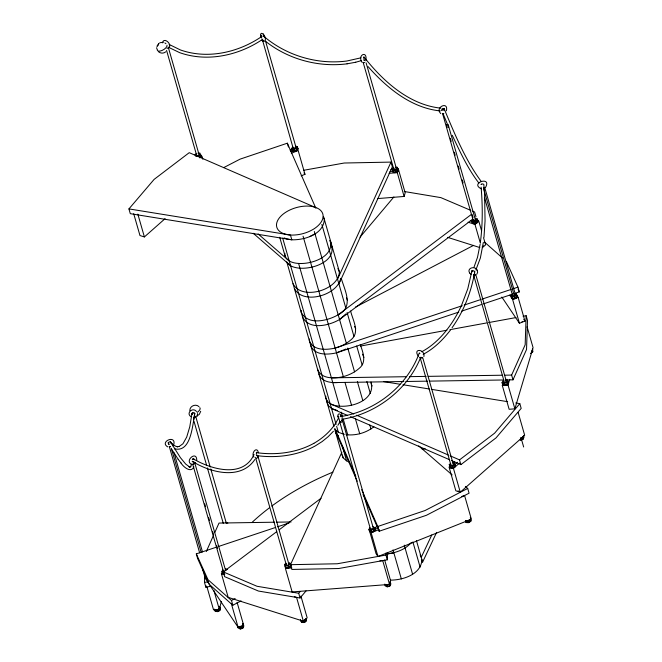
<?xml version="1.0" encoding="UTF-8"?>
<svg xmlns="http://www.w3.org/2000/svg" width="662" height="662" viewBox="0 0 662 662"><rect width="100%" height="100%" fill="white"/><g stroke="black" fill="none" stroke-linecap="round" stroke-linejoin="round"><path stroke-width="0.99" d="M189.829 410.697C189.531 406.071 195.77 403.39 199.014 406.667M341.824 452.295L290.51 564.686L291.876 569.444L338.654 568.526L387.336 559.795L385.971 555.037L386.02 552.985M387.336 559.795L387.502 552.604M210.946 586.259L205.865 587.194L204.5 582.436L204.765 574.417M205.865 587.194L205.923 585.547M284.883 253.306L284.825 255.118L285.918 257.535M301.26 310.42L301.202 312.232C307.822 325.754 327.69 320.905 338.199 314.764L471.311 214.471M302.625 315.178L302.567 316.999C309.187 330.512 329.055 325.663 339.565 319.523L472.676 219.23M309.452 338.977L309.394 340.798C313.109 350.835 326.548 350.057 335.146 348.08L462.233 305.72M310.817 343.735L310.759 345.556C314.475 355.602 327.913 354.815 336.511 352.838L458.708 312.108M325.828 396.099L325.77 397.912L327.227 401.139L330.164 403.737L353.773 413.982M329.933 240.364C336.188 258.916 301.88 268.449 289.22 260.944L258.097 233.926M327.193 400.858L327.136 402.67L328.592 405.897L331.53 408.495L347.583 415.463M330.47 243.244C340.011 262.955 303.858 273.439 290.585 265.702L253.24 233.281M323.668 217.02L339.358 271.759C338.985 290.097 301.442 300.97 293.009 283.675M340.665 278.33C337.802 295.186 302.791 305.405 294.375 288.433M341.294 278.495C345.034 291.081 353.971 307.019 338.199 314.764M350.62 311.024C352.73 320.267 360.509 332.407 350.777 339.987C346.3 343.917 340.847 346.483 335.146 348.08M360.227 344.538C363.033 352.3 367.029 362.428 358.961 368.544C354.493 372.474 349.04 375.04 343.338 376.637C334.74 378.614 321.302 379.4 317.578 369.355M370.977 382.024C376.885 402.099 344.207 411.061 330.164 403.737M421.934 559.721C421.214 574.376 402.868 580.21 390.381 580.119M523.096 316.262L526.141 315.708L525.173 344.761L511.627 375.081L512.992 379.839L505.785 379.947L507.762 380.84L508.209 382.429L507.324 384.241L504.469 385.152L502.516 384.25L502.061 382.661L502.954 380.84M196.755 460.338C196.887 449.895 183.804 461.058 191.906 464.592M162.562 42.864C163.423 36.824 171.681 43.361 169.348 47.259M168.206 442.439L169.05 444.409M483.972 237.393L485.056 220.918L484.584 193.933L483.814 184.35L482.416 183.854L481.158 184.59M480.422 241.961C482.813 223.797 482.631 205.361 481.117 187.123M483.334 242.408L480.364 257.998L475.895 269.889M169.273 446.387L199.634 552.811M194.711 415.074C192.261 425.021 191.235 453.056 174.404 448.778M480.116 244.394L477.492 257.336L474.066 267.026M423.912 356.57C425.318 348.99 412.418 347.964 418.343 356.181M365.772 60.838C368.006 49.584 356.586 55.128 362.263 62.542M191.45 464.087L191.136 465.709L189.688 467.099L190.896 466.404L190.408 466.933L188.835 466.71L189.555 466.909L185.724 464.103L180.428 457.665L170.432 441.877M452.063 327.731C463.855 311.223 471.327 291.826 474.737 271.875L473.289 270.659L471.932 270.915L467.777 288.839L461.373 305.778M363.968 57.917L363.819 57.098M195.811 416.861L195.331 417.474L194.115 417.325M200.71 411.284L199.345 414.346L197.077 415.86M223.384 570.594L223.326 570.826A1.498 0.844 -16 0 0 224.757 571.43M446.395 110.794C448.786 100.55 434.338 107.509 440.784 113.599M207.007 587.02L213.545 609.834L219.296 609.305L221.398 601.427M265.065 40.754L263.443 41.574L262.202 40.283A1.498 1.233 -23.4 0 0 263.203 41.077M377.472 198.6L404.11 196.457L397.283 172.658L397.821 170.854M404.11 196.457L405.177 192.857L398.35 169.058M384.647 559.986L390.621 580.814L389.546 584.414L292.323 591.927M527.093 326.821L533.067 347.649L514.87 408.826L509.136 409.282L502.309 385.483L502.706 384.167M506.364 381.262L506.951 379.276M514.87 408.826L508.044 385.027L509.74 379.318M441.885 110.306L442.986 108.7L444.119 108.634C454.38 133.476 465.568 160.419 481.075 181.247M263.335 35.26L263.426 34.424L263.683 35.409M340.632 415.993L340.731 415.148L340.988 416.133M173.916 444.086C175.72 434.438 159.203 441.918 167.718 446.883M256.624 452.254L256.31 454.38M419.311 353.094L419.245 353.127C406.989 386.567 375.205 411.325 340.194 416.646M420.428 358.001C407.221 390.067 376.19 413.618 342.171 419.294M223.764 573.681L222.407 573.11L221.952 571.521L222.755 569.709M243.02 627.94L242.565 626.351L239.735 627.311L237.708 626.459L238.163 628.048L240.19 628.9L243.02 627.94L243.815 626.128L243.359 624.539M394.66 169.77L395.065 168.86M206.296 551.545L213.677 535.004M214.91 532.248L219.014 523.063L274.622 522.202M512.992 379.839L526.53 349.519L527.506 320.466L526.141 315.708M475.407 218.203L477.418 219.064L477.873 220.653L477.054 222.465L474.224 223.417L472.213 222.556L471.758 220.967L472.577 219.155M477.054 222.465L476.599 220.885L477.418 219.064M257.046 455.1L256.508 455.58C276.418 458.311 297.42 455.696 315.195 445.973L322.088 441.604L328.137 436.721L333.416 431.268M337.546 279.174L390.994 162.099L344.223 163.018L303.651 170.291M338.911 283.94L392.359 166.865L390.994 162.099M295.376 145.905L297.37 146.782L297.826 148.371L296.99 150.183L294.16 151.126L292.157 150.249L291.702 148.66L292.538 146.848M296.99 150.183L296.535 148.594L297.37 146.782M372.673 526.629L374.659 527.515L375.114 529.103L374.262 530.916L371.423 531.851L369.437 530.965L368.982 529.377L369.835 527.564M374.262 530.916L373.807 529.335L374.659 527.515M389.562 584.265L390.415 582.452L390.87 584.041L390.017 585.853L387.171 586.789L385.185 585.903L384.73 584.314L386.716 585.2L389.562 584.265L390.017 585.853M431.773 535.004L421.247 557.346L420.155 554.922M421.52 559.688L422.613 562.104L436.622 532.364M303.535 622.545L303.974 621.635M507.324 384.241L506.869 382.661L507.762 380.84M520.224 440.089L523.071 439.179L523.965 437.367L523.51 435.778A2.996 1.68 -16 0 1 520.539 438.459M461.397 305.728C452.858 324.198 439.328 342.453 421.669 351.779M254.059 454.446C243.244 478.345 211.873 469.846 192.99 458.708M443.846 109.859L444.119 108.634M193.883 466.76C191.161 473.653 183.084 466.685 180.991 462.978M335.361 423.763L338.737 417.763M339.838 421.86L337.885 425.318M196.937 416.497L197.648 413.518M335.469 423.572C329.941 431.856 322.303 438.542 313.672 443.457L313.829 443.358C296.402 452.907 275.806 455.365 256.293 452.626M254.862 459.494C240.736 480.662 210.02 472.519 192.195 461.248M476.822 274.225L477.666 272.173L477.021 270.022M450.425 330.09C442.969 339.772 434.073 348.659 423.15 354.344M172.79 445.816L173.477 444.996M485.461 187.545C492.354 175.562 469.126 183.076 481.39 188.877M360.054 237.112L393.882 196.962M276.699 531.669L223.284 571.91L224.65 576.668L258.387 591.034L300.068 598.001L298.703 593.243L300.027 591.671M300.068 598.001L306.034 590.918M323.255 216.979L324.347 219.395C323.519 234.414 304.578 240.124 291.818 239.81L130.298 213.677L128.933 208.911L154.122 179.385L189.233 152.674L314.367 207.016M345.837 313.97L339.565 319.523M515.756 402.976L519.819 403.638L494.63 433.163L459.519 459.883L450.077 455.779M411.35 542.443C405.376 549.733 395.768 552.811 386.724 554.053M422.604 357.703L421.264 358.15L420.039 357.339A1.498 0.844 -16 0 0 421.437 357.331M170.448 446.66L169.282 446.949M473.578 219.585L473.131 220.272A1.498 0.844 -16 0 0 474 220.918A1.498 0.844 -16 0 0 475.589 220.446L476.044 219.759A1.498 0.844 -16 0 0 475.639 219.221M200.594 157.473L201.984 156.249L202.837 159.219M133.707 213.718L139.963 235.531L144.39 236.938L165.095 218.65M468.051 222.184L474.977 224.377L478.767 221.034L481.613 230.947M482.433 247.621L485.594 244.832L483.599 237.89M300.912 596.032L307.168 617.845L303.378 621.196L228.2 597.372L221.373 573.573L222.639 572.456M453.189 463.326L454.72 461.968M454.397 464.914L457.475 462.2M451.236 467.703L453.453 468.406L459.469 463.086M450.499 467.471L449.026 467.008L455.845 490.807L460.272 492.205L524.693 435.315L518.156 412.509M395.297 167.296L397.159 167.263L398.317 170.391L396.224 171.988L393.418 172.046L392.26 168.918L393.658 167.85M392.26 168.918L392.963 170.465L395.768 170.407L397.862 168.802M346.044 434.669C355.817 435.853 366.169 432.89 373.881 426.775M451.443 460.537L460.884 464.641L495.995 437.921L521.184 408.396L519.819 403.638M279.157 529.807L321.07 498.238M452.32 462.895L454.173 462.87L455.291 466.015L453.156 467.604L450.367 467.637L449.258 464.492L450.673 463.433M449.258 464.492L449.912 466.048L452.7 466.015L454.835 464.434M466.122 522.566L465.667 520.986L468.456 520.953L470.583 519.364L471.038 520.953L468.911 522.541L466.122 522.566L465.46 521.011M514.275 293.564L516.137 293.547L517.237 296.7L515.102 298.281L512.314 298.305L511.213 295.153L512.636 294.102M511.213 295.153L511.858 296.717L514.647 296.692L516.782 295.111M531.561 352.689L532.993 351.63L532.538 350.049M215.398 611.514L214.943 609.925L217.732 609.901L219.858 608.32L220.314 609.901L218.187 611.489L215.398 611.514L214.745 609.959M165.748 51.818C163.688 53.647 160.378 53.498 158.383 51.636M289.551 564.148A2.996 1.68 -16 0 1 290.138 564.33L289.65 562.758L290.742 565.911L288.599 567.491L285.818 567.508L284.726 564.355L286.149 563.304M284.726 564.355L285.363 565.919L288.144 565.902L290.287 564.322M301.566 622.446L301.119 620.857L303.899 620.84L306.043 619.26L306.498 620.848L304.355 622.429L301.566 622.446L300.929 620.882M196.415 153.567L194.976 154.618L195.596 156.191M198.062 153.038L199.907 153.038L200.528 154.61L198.368 156.182L196.523 156.182M199.543 157.242L200.983 156.199L200.528 154.61M262.16 36.236C238.767 52.43 207.76 59.613 180.387 49.94L169.124 44.428M262.855 39.166C238.982 55.451 207.471 62.476 179.7 52.67L168.148 47.118M341.89 420.378L342.32 420.072L373.244 527.895A1.498 0.844 -16 0 1 372.665 528.988A1.498 0.844 -16 0 1 371.051 529.327L370.397 528.913L339.482 420.999M355.403 307.168L473.628 245.345M216.838 547.027L196.308 553.871L207.976 579.672L231.477 600.467L235.142 598.547M196.308 553.871L197.673 558.637L209.341 584.438L232.842 605.225L241.084 600.914M179.03 446.577L182.96 443.755L186.701 437.094L189.779 426.767L191.955 413.535L192.808 412.889L194.256 413.154M223.739 167.602L240.066 159.145L287.349 143.191L315.873 208.29M309.667 236.607L314.996 233.852M345.978 349.006L336.511 352.838M363.024 494.44L379.144 531.238L426.427 515.284L469.077 493.198L467.711 488.44L425.062 510.526L377.779 526.48L361.659 489.681M168.065 48.111L166.948 48.309M364.754 62.576L363.355 62.609M443.863 113.715L442.522 113.442L473.181 220.372M194.727 413.626L194.62 413.684A86.755 24.833 85.7 0 1 193.61 419.716M159.774 42.732L163.224 42.302M290.064 150.1L291.983 149.331M290.709 151.672L292.612 150.911M291.338 153.253L298.165 150.522L304.983 174.321L301.177 175.844M509.74 295.194L512.611 299.481L515.367 298.38M516.277 298.016L518.114 297.279L524.933 321.078L519.438 323.279L501.854 297.048M202.39 568.327L205.228 578.24L205.692 578.058M374.138 527.879L377.952 526.356M374.766 529.459L378.573 527.937M379.243 529.501L371.159 532.736L377.977 556.535L471.361 519.182L464.534 495.383L461.786 496.483M205.228 578.24L238.121 627.311L243.624 625.118L237.087 602.312M471.758 220.967L473.769 221.828L476.599 220.885M464.186 305.066L479.826 299.853M481.779 299.207L511.105 289.426M513.067 288.773L517.949 287.151L519.314 291.909L514.432 293.539M461.637 311.132L481.191 304.611M483.144 303.966L512.471 294.185M218.799 546.382L275.491 527.482M277.452 526.828L289.178 522.922M291.702 148.66L293.705 149.538L296.535 148.594M368.982 529.377L370.968 530.262L373.807 529.335M502.061 382.661L504.014 383.563L506.869 382.661M520.721 438.203L522.616 437.59L523.071 439.179M360.964 57.826L346.78 61.02C317.28 64.826 286.389 55.616 263.774 36.294M355.593 62.261L361.195 60.681M193.958 461.819L192.874 461.778M265.172 41.003C287.887 59.191 318.174 67.507 347.02 63.833L347.136 63.809M347.02 63.833L355.734 62.236M360.525 346.052L446.891 330.23M449.937 329.668L486.512 322.965M488.548 322.593L515.979 317.57M204.5 582.436L208.563 581.691M387.75 553.846L393.832 552.753M385.971 555.037L337.289 563.767L290.51 564.686M256.442 458.303L257.485 457.798L257.915 456.499M179.361 446.461L176.994 446.701L177.714 446.759L175.587 446.229L173.08 444.583M262.574 40.324L293.117 148.106M503.525 381.751A1.498 0.844 -16 0 0 504.461 382.661L505.578 382.396A1.498 0.844 -16 0 0 506.207 381.105M390.861 169.654L392.905 169.497M389.968 171.491L393.046 171.243M389.074 173.32L397.283 172.658M502.309 385.483L508.044 385.027M291.876 567.913L285.405 568.426L292.232 592.225M379.856 560.846L382.719 560.615L389.546 584.414M318.943 374.113C321.467 382.131 331.488 383.058 338.613 382.487M331.405 377.845L406.584 376.695M409.67 376.645L426.154 376.388M428.206 376.355L502.359 375.222M504.419 375.188L511.627 375.081M332.771 382.603L403.828 381.511M405.889 381.486L427.511 381.147M429.572 381.122L503.724 379.98M276.683 522.177L291.106 521.954M440.925 108.163C409.397 104.96 383.182 81.409 364.017 56.965M440.346 110.935C411.16 107.997 386.823 87.897 368.097 66.639M198.195 153.708L198.832 153.824A1.498 0.844 -16 0 1 199.072 154.726A1.498 0.844 -16 0 1 197.681 155.487L196.672 155.405A1.498 0.844 -16 0 1 196.366 154.618M128.933 208.911L290.461 235.051C298.562 235.391 306.68 233.256 313.631 229.093A23.948 13.463 -16 0 0 315.898 207.52A23.948 13.463 -16 0 0 280.398 216.648A23.948 13.463 -16 0 0 290.461 235.051L291.818 239.81L286.613 238.941L284.081 237.865M383.687 381.61L399.947 384.241M402.993 384.73L429.406 389.008M431.434 389.339L507.63 401.668M404.267 191.508L440.859 197.624L470.856 210.4M337.479 410.581L331.53 408.495M344.306 434.38L338.356 432.294L335.419 429.696M298.703 593.243L257.022 586.275L223.284 571.91M193.031 464.443L195.464 463.061M470.26 220.612L472.205 221.224M447.628 237.352L479.842 247.563M221.373 573.573L224.79 574.657M294.333 596.694L296.551 597.397L303.378 621.196M339.978 413.982C337.157 413.146 337.678 416.977 338.572 418.458M225.585 568.749L227.612 569.601M221.952 571.521L223.979 572.373M241.175 627.89L242.193 628.312M472.726 211.195L474.604 211.997L475.97 216.755M342.146 455.026L343.603 458.253L346.54 460.851L349.073 461.935M474.588 220.016L475.589 220.446L448.1 124.423M356.603 415.215L448.191 454.959M350.413 416.696L449.556 459.718M225.841 522.244L227.836 523.121M419.451 353.127L419.923 353.409M504.469 382.611L473.553 274.788L475.217 275.185L475.664 274.275L506.322 381.204M295.6 146.931L295.955 147.254A1.498 0.844 -16 0 1 295.393 148.263A1.498 0.844 -16 0 1 293.771 148.602L293.117 148.197A1.498 0.844 -16 0 1 293.539 147.287M338.621 416.646L338.05 416.133L339.449 420.18M164.896 42.964L165.947 43.684M363.976 60.126L364.423 60.623L363.926 58.877M196.515 411.507C192.783 406.675 185.509 413.353 191.086 416.754M477.12 270.162C475.184 265.454 466.495 268.011 469.606 272.976M469.507 272.835L470.996 274.416M418.698 445.882L452.146 474.927M465.378 486.413L467.711 488.44M484.303 241.895L502.499 257.99M286.282 258.346L289.22 260.944M287.647 263.104L290.585 265.702M338.249 435.753L336.784 434.454L335.32 431.227L357.232 481.233M193.734 459.056L194.305 459.734M194.537 413.353L194.843 413.833M192.278 414.247L191.955 413.535A1.498 1.109 24.9 0 0 192.369 414.412M261.01 35.707L260.679 35.202L261.755 38.057M171.897 449.663L178.376 459.569M178.177 459.312L181.198 463.251M478.891 183.076C467.72 168.595 460.032 151.797 452.278 135.329M339.689 421.454C340.516 423.291 343.28 421.843 342.32 420.072A1.498 1.233 -22.7 0 1 342.304 420.726M265.346 39.836C266.025 34.515 258.503 29.401 261.275 37.742M516.617 295.045L518.114 297.279M523.799 319.374L524.933 321.078M295.666 150.605L296.146 151.325M304.015 172.873L304.983 174.321M377.977 556.535L376.041 553.647L369.222 529.848M242.491 623.422L243.624 625.118M254.043 457.268C250.559 453.371 257.005 445.468 258.412 452.758M472.089 271.594L471.89 271.122M263.36 33.928L263.666 34.581M340.657 414.652L340.955 415.306M397.159 167.263L398.317 170.391M506.289 261.349L517.949 287.151M518.065 289.145L519.314 291.909M330.081 240.778L331.174 243.194M331.439 245.536L332.539 247.96M337.901 268.532L339.358 271.759M346.458 297.892L347.55 300.316M354.642 326.457L355.742 328.873M362.47 354.203L363.926 357.43M371.026 383.571L372.118 385.987M194.661 413.477L194.827 413.998M334.782 428.355L355.866 476.474M294.54 147.725L294.871 148.503M171.044 442.58L171.301 443.432M448.662 127.17L442.969 113.492M454.173 462.87L455.291 466.015M470.384 519.397L471.038 520.953M371.821 528.45L372.152 529.228M219.66 608.345L220.314 609.901M517.237 296.7L516.137 293.547M305.861 619.284L306.498 620.848M200.983 156.199L200.363 154.627A2.996 1.68 -16 0 1 199.535 157.457M263.881 36.079L264.113 36.807M341.865 417.846L342.097 418.583M515.458 294.681L484.791 187.743L483.426 188.025A1.498 0.844 -16 0 0 484.327 187.47M483.707 189.018L514.341 295.856M514.647 296.692L515.102 298.281M484.501 197.574L512.876 296.518M511.858 296.717L512.314 298.305M512.611 299.481L519.438 323.279M446.37 124.547L447.222 127.509M450.342 138.391L451.194 141.362M454.314 152.243L455.166 155.214M458.286 166.096L459.138 169.058M462.258 179.94L463.11 182.911M472.188 214.562L473.04 217.533M474.977 224.377L480.372 243.219M473.769 221.828L474.224 223.417M521.424 439.212L523.659 446.999M504.014 383.563L504.469 385.152M366.127 62.898L396.761 169.737M395.768 170.407L396.224 171.988A2.996 1.68 -16 0 1 392.748 170.482M363.322 62.956L393.675 168.81M392.963 170.465L393.418 172.046M459.519 459.883L460.884 464.641M422.737 357.737L452.808 462.597M453.453 468.406L460.272 492.205M452.7 466.015L453.156 467.604M468.456 520.953L468.911 522.541M451.244 466.164L420.039 357.339A1.498 1.026 -66.1 0 0 420.353 357.828M449.912 466.048L450.367 467.637M416.415 540.482L422.613 562.104M321.848 224.443L345.738 307.739M347.103 312.497L353.922 336.296M356.71 346.011L362.114 364.853M366.889 381.511L370.306 393.41M412.889 541.938L420.122 567.144M265.603 41.317L295.955 147.163M293.705 149.538L294.16 151.126M314.309 231.468L346.383 343.321M347.749 348.088L354.575 371.887M357.364 381.602L362.768 400.444M369.818 425.037L370.952 429.001M404.259 545.14L412.583 574.177M287.349 143.191L288.442 146.997M303.072 236.226L343.338 376.637M344.985 382.388L351.522 405.194M355.444 418.88L359.714 433.759M393.013 549.899L401.338 578.927M377.779 526.48L379.144 531.238M298.645 263.608L339.589 406.402M341.244 412.153L342.659 417.11M343.23 419.096L347.782 434.959M370.968 530.262L371.423 531.851M386.716 585.2L387.171 586.789M282.682 238.138L336.081 424.359M336.652 426.345L338.356 432.294M342.279 445.981L346.54 460.851M279.703 237.269L285.372 257.022M286.754 261.862L333.962 426.469M334.773 429.324L342.966 457.889M168.462 47.896L198.807 153.741M166.584 50.453L196.937 156.306M288.913 564.256L257.99 456.424A1.498 1.109 25.6 0 1 257.824 457.268M288.144 565.902L288.599 567.491M303.899 620.84L304.355 622.429M255.499 457.434L286.133 564.272M285.363 565.919L285.818 567.508M137.845 214.124L144.39 236.938M195.753 416.563L210.202 466.975M210.773 468.953L226.363 523.319M194.049 421.454L206.519 464.947M207.371 467.91L223.243 523.261M225.452 569.949L194.818 463.11A1.498 0.712 52.6 0 1 194.851 463.648M204.707 503.807L205.559 506.778M208.679 517.659L209.531 520.622M212.651 531.503L213.503 534.474M216.623 545.356L217.467 548.326M239.735 627.311L240.19 628.9M192.634 464.021L223.582 571.935M231.477 600.467L232.842 605.225M231.303 603.512L238.121 627.311M213.892 590.463L219.296 609.305M174.106 452.949L202.498 551.959M171.317 448.282L201.099 552.149M217.732 609.901L218.187 611.489M156.712 47.631L156.82 48.897M252.388 522.095A191.583 107.683 -16 0 1 269.252 507.953M271.751 506.082A191.583 107.683 -16 0 1 332.92 472.13M422.116 449.035A191.583 107.683 -16 0 1 425.12 448.704M199.8 407.66A5.486 2.449 -30.1 0 1 197.135 412.409M194.777 416.812A1.498 0.844 -16 0 1 194.421 416.961M192.179 412.972A1.498 1.109 24.9 0 1 192.41 412.782M193.809 412.765A1.498 1.109 24.9 0 1 194.446 413.196M167.039 45.248A5.486 2.449 -30.1 0 1 160.179 51.04L159.087 51.139A5.486 2.449 -30.1 0 1 157.324 49.344M200.478 154.999A2.996 1.68 -16 0 1 199.651 157.854M297.685 148.371A2.996 1.68 -16 0 1 295.418 151.341A2.996 1.68 -16 0 1 292.331 149.72M297.13 147.692A2.996 1.68 -16 0 1 295.682 150.837A2.996 1.68 -16 0 1 292.215 149.322M263.203 40.713A1.498 0.844 -16 0 1 262.375 39.596M394.047 168.429A1.498 0.844 -16 0 0 393.658 168.893L393.791 169.522A1.498 0.844 -16 0 0 395.222 169.687A1.498 0.844 -16 0 0 396.464 168.835L396.339 168.198A1.498 0.844 -16 0 0 396.108 168.065M397.763 169.224A2.996 1.68 -16 0 1 396.364 172.368A2.996 1.68 -16 0 1 392.864 170.879M397.647 168.827A2.996 1.68 -16 0 1 396.248 171.971M363.777 57.387A1.498 0.53 88.8 0 1 363.951 58.008M476.044 222.035A1.498 0.844 -16 0 1 475.738 222.225M477.757 220.669A2.996 1.68 -16 0 1 475.887 223.541A2.996 1.68 -16 0 1 472.279 222.506M477.641 220.272A2.996 1.68 -16 0 1 475.39 223.251A2.996 1.68 -16 0 1 472.287 221.638M443.937 108.659A1.498 1.018 -66.7 0 1 443.83 110.372M441.951 110.537A1.498 1.018 -66.7 0 1 442.406 108.791M514.771 294.251A1.498 0.844 -16 0 1 515.235 295.36L514.324 295.914A1.498 0.844 -16 0 1 512.81 295.864A1.498 0.844 -16 0 1 512.76 294.913M516.741 295.533A2.996 1.68 -16 0 1 516.765 297.867A2.996 1.68 -16 0 1 512.843 298.835A2.996 1.68 -16 0 1 512.131 296.675M516.625 295.136A2.996 1.68 -16 0 1 516.65 297.47A2.996 1.68 -16 0 1 512.727 298.438A2.996 1.68 -16 0 1 512.024 296.278M532.587 349.18A2.996 1.68 -16 0 1 532.14 350.124M532.629 349.147A2.996 1.68 -16 0 1 531.768 350.959M481.166 184.359A1.498 1.233 -22.6 0 1 481.406 184.069M531.76 351.803A1.498 0.844 -16 0 1 531.147 353.086M530.792 353.235A1.498 0.844 -16 0 1 530.411 353.326M505.354 380.84A1.498 0.844 -16 0 1 505.991 380.964M508.416 383.281A2.996 1.68 -16 0 1 504.982 385.549A2.996 1.68 -16 0 1 502.723 383.753M508.093 382.462A2.996 1.68 -16 0 1 508.35 382.843M507.547 381.784A2.996 1.68 -16 0 1 507.522 384.117A2.996 1.68 -16 0 1 503.6 385.061A2.996 1.68 -16 0 1 502.938 382.884M523.485 435.836A2.996 1.68 -16 0 1 520.423 438.062M474.977 274.333A1.498 0.844 -16 0 1 473.553 274.788M472.064 271.809A1.498 1.101 26.2 0 1 472.32 270.468M474.563 271.188A1.498 1.101 26.2 0 1 474.687 272.09M522.79 438.625A1.498 0.844 -16 0 1 522.037 439.725A1.498 0.844 -16 0 1 520.291 439.866M473.777 275.26A1.498 0.563 90 0 1 473.653 275.061M453.106 463.665A1.498 0.844 -16 0 1 453.371 464.567A1.498 0.844 -16 0 1 451.997 465.336L450.979 465.254A1.498 0.844 -16 0 1 450.648 464.476M454.736 464.832A2.996 1.68 -16 0 1 453.271 467.976A2.996 1.68 -16 0 1 449.821 466.453M454.628 464.434A2.996 1.68 -16 0 1 454.662 466.768A2.996 1.68 -16 0 1 450.748 467.744A2.996 1.68 -16 0 1 450.019 465.585M469.25 521.424A1.498 0.844 -16 0 1 468.936 521.615M470.591 518.478A2.996 1.68 -16 0 1 470.467 518.95M470.152 519.422A2.996 1.68 -16 0 1 466.139 520.737M470.252 517.676A2.996 1.68 -16 0 1 470.517 518.04M470.707 518.876A2.996 1.68 -16 0 1 468.82 520.795A2.996 1.68 -16 0 1 465.667 520.961M469.896 521.284A1.498 0.844 -16 0 1 468.613 522.583A1.498 0.844 -16 0 1 467.016 522.004M370.397 528.913A1.498 0.844 -16 0 1 370.364 528.698M374.543 528.822A2.996 1.68 -16 0 1 373.062 531.967A2.996 1.68 -16 0 1 369.619 530.436M374.427 528.425A2.996 1.68 -16 0 1 374.46 530.75A2.996 1.68 -16 0 1 370.538 531.727A2.996 1.68 -16 0 1 369.818 529.567M390.05 581.658A2.996 1.68 -16 0 1 389.463 583.851M388.842 584.223A2.996 1.68 -16 0 1 384.903 584.265M390.166 582.055A2.996 1.68 -16 0 1 388.611 584.786A2.996 1.68 -16 0 1 384.746 584.289M341.964 419.741A1.498 0.844 -16 0 1 341.89 420.974M340.475 421.446A1.498 0.844 -16 0 1 339.614 421.189M389.562 585.084A1.498 0.844 -16 0 1 388.784 586.449A1.498 0.844 -16 0 1 386.848 586.201M286.274 564.115A1.498 0.844 -16 0 0 286.116 564.347L286.216 564.992A1.498 0.844 -16 0 0 287.639 565.174A1.498 0.844 -16 0 0 288.897 564.33L288.798 563.693A1.498 0.844 -16 0 0 288.284 563.461M291.023 565.82A2.996 1.68 -16 0 1 287.242 568.12A2.996 1.68 -16 0 1 285.645 565.853M290.908 565.422A2.996 1.68 -16 0 1 287.126 567.723A2.996 1.68 -16 0 1 285.529 565.456M305.96 618.846A2.996 1.68 -16 0 1 303.817 620.426M303.055 620.608A2.996 1.68 -16 0 1 300.333 619.781M306.2 618.771A2.996 1.68 -16 0 1 303.552 620.931A2.996 1.68 -16 0 1 300.449 620.178M257.89 455.787A1.498 0.844 -16 0 1 257.278 457.07M305.43 621.395A1.498 0.844 -16 0 1 303.916 622.512A1.498 0.844 -16 0 1 302.517 621.883M225.535 569.676A1.498 0.844 -16 0 1 226.238 570.296M224.509 574.368A2.996 1.68 -16 0 1 222.813 572.15M224.393 573.979A2.996 1.68 -16 0 1 222.697 571.753M240.968 627.957A1.498 0.844 -16 0 1 240.587 627.99M242.474 623.513A2.996 1.68 -16 0 1 242.408 625.971A2.996 1.68 -16 0 1 238.287 626.715M237.832 626.442A2.996 1.68 -16 0 1 237.55 626.07M242.59 623.91A2.996 1.68 -16 0 1 241.564 626.914A2.996 1.68 -16 0 1 237.584 626.037M195.207 462.655A1.498 0.844 -16 0 1 193.784 463.557M193.064 458.948A1.498 1.018 -67.1 0 1 194.173 459.502M192.625 461.712A1.498 1.018 -67.1 0 1 192.385 461.596M192.303 459.676A1.498 1.018 -67.1 0 1 192.783 459.114M242.582 627.857A1.498 0.844 -16 0 1 240.778 628.801A1.498 0.844 -16 0 1 239.776 627.924M218.923 609.917A1.498 0.844 -16 0 1 218.766 610.149M219.577 606.649A2.996 1.68 -16 0 1 219.47 608.395M218.981 608.833A2.996 1.68 -16 0 1 218.369 609.214M217.649 609.512A2.996 1.68 -16 0 1 214.422 609.255M219.246 606.764A2.996 1.68 -16 0 1 218.477 609.611A2.996 1.68 -16 0 1 214.273 609.28M170.374 446.395A1.498 0.844 -16 0 1 169.654 446.403M170.159 441.877A1.498 1.233 -22.7 0 1 171.144 443.333M168.975 444.31A1.498 1.233 -22.7 0 1 169.778 441.868M219.081 610.074A1.498 0.844 -16 0 1 218.477 611.357A1.498 0.844 -16 0 1 216.507 611.374M172.542 443.523A2.996 2.474 -22.7 0 1 172.236 444.169M397.035 171.152A1.498 0.844 -16 0 1 396.819 171.375M396.199 171.748A1.498 0.844 -16 0 1 395.446 171.93M483.5 245.875A1.498 0.844 -16 0 1 482.184 246.827M522.583 321.467A1.498 0.844 -16 0 1 521.962 321.84M458.501 491.113A1.498 0.844 -16 0 1 458.079 490.823M377.654 554.839A1.498 0.844 -16 0 1 377.597 554.4M158.847 43.411L158.35 44.668A1.605 0.794 -55.7 0 1 157.837 45.529L156.977 46.357L158.847 43.411"/></g></svg>
